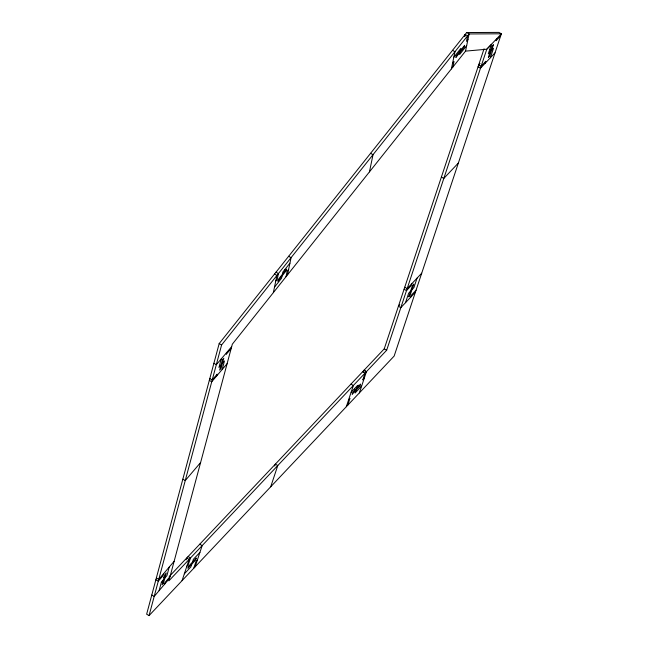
<?xml version="1.0" encoding="UTF-8"?>
<svg xmlns="http://www.w3.org/2000/svg" width="648" height="648" viewBox="0 0 648 648"><rect width="100%" height="100%" fill="white"/><g stroke="black" fill="none" stroke-linecap="round" stroke-linejoin="round"><path stroke-width="0.97" d="M273.351 292.637L276.923 275.457L274.509 274.055M282.042 275.975L281.572 278.243L274.501 287.137M282.382 274.339L282.852 272.071L289.923 263.185M286.238 270.702L286.578 269.074L278.186 279.612L277.846 281.248L286.238 270.702L284.626 269.771M285.995 276.745L287.145 271.245L288.644 269.357M287.501 274.857L291.065 257.685L288.652 256.284M369.449 171.882L373.013 154.702L370.599 153.301M451.389 68.899L454.961 51.727L452.547 50.325M452.895 67.011L454.037 61.511L452.531 63.399M460.08 52.245L459.61 54.513L466.682 45.627M460.42 50.609L460.89 48.341L453.819 57.227M465.191 34.433L464.81 36.272L465.191 34.433L467.605 35.834L466.463 41.334L467.961 39.455M490.22 51.759L488.292 53.8L491.459 44.291L486.794 49.232L386.654 350.252L168.893 580.835L232.332 344.177L465.539 51.127L469.103 33.947L466.69 32.546L219.178 343.586L146.642 614.199L149.056 615.6L394.154 356.06L501.358 33.801L498.944 32.4L466.69 32.546M149.056 615.6L221.592 344.987L469.103 33.947L501.358 33.801L486.794 49.232L465.539 51.127M159.108 590.652L161.401 582.123L163.426 579.733M163.685 573.593L163.199 575.4L158.282 581.191L155.868 579.782M216.659 375.978L217.145 374.163L212.22 379.955L209.806 378.545M221.227 358.919L218.943 367.448L220.976 365.059M163.531 583.07L166.244 572.962L164.786 574.679L162.073 584.788L163.531 583.07L161.927 582.139M164.633 584.156L165.119 582.35L170.043 576.566M169.209 567.105L166.917 575.626L164.892 578.016L163.28 577.085M222.183 369.49L224.467 360.96L222.434 363.342M226.751 352.431L226.265 354.237L231.19 348.454M186.098 559.856L186.713 558.017L189.127 559.418L182.064 580.649M191.784 564.133L190.852 566.935L184.324 573.845M192.456 562.116L193.388 559.305L199.908 552.396M193.728 568.296L195.988 561.492L197.373 560.026M195.113 566.83L202.176 545.6L199.762 544.199M274.744 465.993L275.36 464.146L277.773 465.548L270.71 486.778M346.307 406.725L353.371 385.495L350.957 384.094M347.692 405.259L349.952 398.455L348.567 399.921M356.7 388.193L357.631 385.382L351.111 392.291M363.439 371.976L364.006 370.275L366.428 371.677L359.365 392.907M359.899 386.111L360.572 384.094L352.828 392.291L352.156 394.308L359.899 386.111L358.287 385.179M169.177 576.582L384.24 348.851L484.064 48.77M405.502 302.689L408.661 293.18L410.589 291.138M411.828 283.67L411.156 285.687L406.49 290.628L404.077 289.227M485.133 63.31L485.798 61.285L481.132 66.226L478.718 64.824L480.055 63.415M410.735 297.14L411.407 295.124L416.073 290.183M417.061 278.122L413.902 287.631L411.974 289.672M490.366 57.761L493.525 48.252L491.605 50.293L489.993 49.353M496.692 38.742L496.02 40.759L500.685 35.818M275.781 280.965L277.279 279.077L278.421 273.578L276.007 272.168M231.676 346.648L216.311 364.703L213.897 363.301M227.1 363.698L211.734 381.761L209.32 380.36M200.621 462.51L185.247 480.573L182.833 479.164M174.126 561.314L158.76 579.377L156.346 577.976M169.557 578.372L154.192 596.435L151.778 595.034M479.439 65.375L478.054 66.841L480.468 68.251L495.031 52.82M458.387 163.004L443.815 178.427L441.401 177.026M421.726 273.181L407.163 288.611L404.749 287.202M399.808 304.754L398.423 306.221L400.837 307.63L415.4 292.199M186.859 566.214L188.244 564.748L190.512 557.952L188.098 556.543M364.16 378.473L362.775 379.947L365.035 373.143L362.621 371.741M361.616 386.103L355.096 393.012L356.027 390.209L354.416 389.278M384.24 348.851L386.654 350.252M364.006 370.275L366.42 371.677M219.178 343.586L221.592 344.987M456.224 55.882L455.884 57.51L464.276 46.972L464.608 45.336L456.224 55.882M222.329 360.005L219.623 370.121L221.081 368.404L223.795 358.287L222.329 360.005M188.584 566.214L187.912 568.231L195.656 560.034L196.32 558.017L188.584 566.214M412.46 285.501L408.71 296.776L410.095 295.31L413.845 284.035L412.46 285.501M492.091 46.121L488.341 57.397L489.726 55.931L493.476 44.655L492.091 46.121"/></g></svg>
